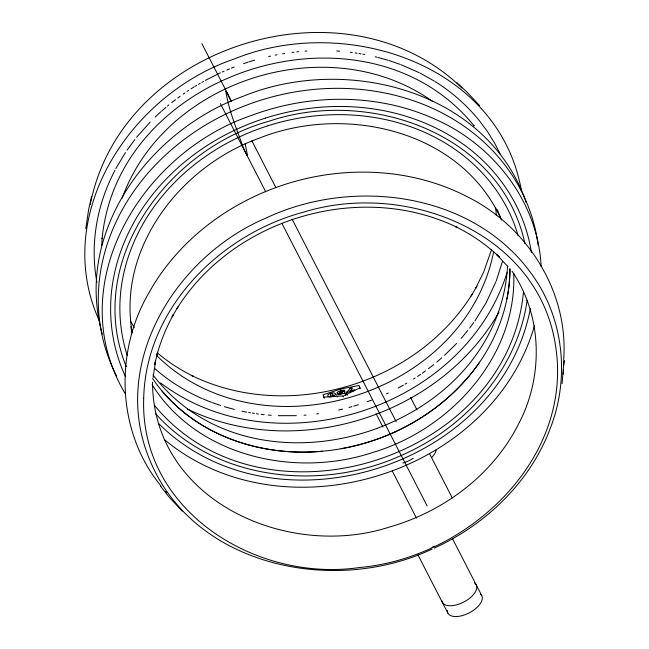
<?xml version="1.0" encoding="UTF-8"?>
<svg xmlns="http://www.w3.org/2000/svg" width="649" height="649" viewBox="0 0 649 649"><rect width="100%" height="100%" fill="white"/><g stroke="black" fill="none" stroke-linecap="round" stroke-linejoin="round"><path stroke-width="0.97" d="M507.559 266.22C497.897 432.372 254.14 507.421 153.01 374.968M563.648 359.562C568.8 292.018 527.337 226.639 467.523 196.866C408.286 166.112 336.287 164.984 274.3 188.121C222.356 207.38 176.057 243.983 148.994 292.715C114.127 352.018 116.747 432.396 161.147 486.158M562.066 383.681L564.062 360.325L563.762 364.86M101.682 245.492L102.161 238.126L102.104 238.8C118.077 68.721 366.523 -7.163 474.2 125.979L473.778 125.452M563.186 374.262L563.47 369.8M523.386 292.869C506.788 460.79 261.815 536.301 154.34 405.203M85.814 228.732L88.572 209.927L91.509 196.663M153.115 377.637L155.59 360.714L154.705 364.633L157.537 352.293L156.669 356.123C160.441 341.739 166.087 327.883 173.259 314.87L172.09 316.834L177.867 307.009L176.763 308.883C233.364 217.894 361.25 180.479 457.691 227.621L455.647 226.655C471.604 234.5 486.409 244.689 499.268 256.98L496.339 254.246L508.029 266.731M332.994 395.111L332.953 395.249A1.696 0.527 -14.1 0 1 332.815 395.436C329.919 397.61 329.457 392.564 332.588 393.984A13.191 4.121 -14.1 0 1 332.961 395.071M527.142 300.227C518.235 364.186 472.902 418.792 416.593 448.102A205.433 176.844 -17.1 0 1 398.437 456.742C319.113 491.423 215.476 480.292 155.784 413.932M344.83 392.142L345.593 395.127M90.3 204.557L90.592 203.032M493.735 251.301C465.625 395.452 261.312 458.786 156.652 355.579M530.371 308.648C499.73 467.856 273.837 538.135 158.583 423.505M90.941 201.352L91.736 197.685M352.091 388.232L351.823 388.97M344.911 391.639L344.919 391.623A3.05 0.949 -14.1 0 0 344.927 391.534M91.963 196.777C128.478 42.307 347.84 -23.064 461.934 88.029M349.389 389.246L347.84 391.185M502.431 261.571L496.29 280.806M491.528 249.695L483.7 271.963L475.741 288.124L476.91 286.16L471.133 295.985L472.237 294.102C415.636 385.1 287.75 422.515 191.301 375.373L193.353 376.331C180.617 370.027 168.537 362.337 157.691 353.129M534.525 325.547C491.869 474.589 283.402 538.857 164.254 439.462M507.039 272.653C463.994 409.706 274.916 469.349 160.49 382.902M122.182 198.099C165.162 78.894 329.546 27.915 432.64 101.455M495.917 281.674L486.223 302.596L474.898 320.955M342.421 392.629L342.429 392.596A2.109 0.657 -14.1 0 0 342.396 392.807M114.938 170.403C96.952 204.435 89.676 244.462 96.977 282.453M115.83 168.602L125.419 152.547M499 312.031C439.608 416.463 295.798 461.171 187.52 409.13M351.726 389.132L350.355 390.536M127.042 150.219L134.878 139.511M469.657 328.11L473.729 322.545M461.171 338.47L467.84 330.333M136.615 137.247L150.187 122.012M456.709 343.345L444.573 355.311M349.43 388.597L350.038 388.427A3.415 1.063 -14.1 0 1 350.33 388.353L350.501 388.305M346.712 391.931L346.882 391.826A2.239 0.698 -14.1 0 0 347.126 391.68L347.767 391.242M155.143 117.055L161.033 111.571M441.774 357.85L436.712 362.15M354.816 390.447L353.94 390.674A3.342 1.047 -14.1 0 0 353.429 390.787L353.08 390.885A10.579 3.302 -14.1 0 1 352.366 391.079L350.995 391.428M161.747 110.963L166.006 107.32M167.426 106.103L168.854 104.887M350.136 390.706L350.16 390.69A2.531 0.787 -14.1 0 1 349.941 390.852L350.338 390.844A3.537 1.103 -14.1 0 1 350.906 390.69L351.06 390.649A8.405 2.628 -14.1 0 0 351.482 390.544M433.783 364.576L428.47 368.64M171.815 102.574L175.514 99.678M337.959 394.113L338.478 393.959A6.222 1.939 -14.1 0 0 338.908 393.854M422.312 373.207L425.387 370.92M177.761 97.975L180.073 96.328M183.148 94.137L184.681 93.042M342.469 391.85L342.494 391.826A1.631 0.511 -14.1 0 1 341.163 392.353A1.46 0.454 -14.1 0 1 340.839 392.45L341.049 393.278M413.478 379.048L415.092 377.994M417.51 376.412L420.739 374.303M187.042 91.46L188.632 90.43M191.017 88.881L194.205 86.82M195.057 86.325L196.769 85.335M198.48 84.354L200.192 83.364M201.912 82.374L203.624 81.393M205.335 80.403L220.384 72.793M342.575 391.777L343.143 391.639A3.058 0.957 -14.1 0 1 343.402 391.582L344.497 391.347M398.153 388.094L403.337 385.125M405.065 384.135L406.793 383.145M359.505 386.707L359.895 387.867L344.359 395.436M342.331 392.969L342.145 393.026A5.646 1.76 -14.1 0 1 341.901 393.075A2.369 0.738 -14.1 0 0 341.415 393.197L341.342 393.213A5.354 1.671 -14.1 0 1 341.009 393.302L340.944 393.326M386.504 393.862L388.297 392.978M434.4 548.04C486.142 524.384 530.452 481.801 550.449 427.91C569.27 379.365 564.224 321.79 534.744 278.494C477.299 192.785 354.135 175.92 265.035 218.502C176.869 256.201 111.206 360.779 148.102 455.76C189.695 565.969 333.099 596.106 431.999 549.103M343.272 395.914L323.956 397.18L323.34 395.371M342.161 392.556L342.161 392.556A2.839 0.884 -14.1 0 1 341.642 392.759A3.821 1.193 -14.1 0 1 337.488 393.375M222.218 72.023L224.051 71.252M226.801 70.092L229.551 68.932M231.385 68.161L234.135 67.001M367.01 401.78L371.739 400.1M243.537 63.699L248.243 62.044M359.822 388.451L359.075 385.474L340.611 389.043L323.137 394.787L323.827 397.537M342.688 391.274L344.213 390.82M249.159 61.777L254.684 60.146M349.121 407.45L351.936 406.631M353.81 406.087L358.499 404.733M352.001 387.899L352.156 387.932A3.423 1.071 -14.1 0 0 352.107 388.086M338.973 393.838L339.597 393.675M340.555 394.146L341.463 393.911M350.752 388.24L351.255 388.11A3.002 0.941 -14.1 0 1 351.507 388.045L351.523 388.045M351.831 390.455L352.521 390.268M340.352 394.203L340.246 394.227A7.877 2.458 -14.1 0 1 339.76 394.349A3.732 1.168 -14.1 0 0 339.046 394.535L338.291 394.746M350.663 388.264L351.085 388.151M340.19 393.521L340.871 393.343M352.78 390.203L354.581 389.733M341.763 393.829L344.676 393.075M350.866 391.461L349.503 391.818A10.425 3.253 -14.1 0 1 348.773 392.004L348.424 392.093A3.067 0.957 -14.1 0 0 347.896 392.239L346.907 392.491M347.085 394.925L346.639 393.797M341.447 390.617L340.141 390.958A3.853 1.201 -14.1 0 0 337.091 393.197M338.705 410.014L342.51 409.138M341.528 390.593L341.804 390.536A5.5 1.72 -14.1 0 1 342.169 390.463A3.61 1.128 -14.1 0 1 344.595 390.317A2.052 0.641 -14.1 0 1 344.83 390.414L344.846 390.438M268.613 56.52L270.495 56.13M275.192 55.173L277.066 54.792M282.729 53.802L284.619 53.502M316.704 413.932L318.627 413.681M292.115 52.415L293.956 52.196M296.731 51.863L298.581 51.644M347.012 394.949A5.744 5.452 -19.2 0 0 346.899 394.738L346.444 394.519A2.004 1.898 -18 0 0 346.136 394.397L346.136 394.397M341.431 392.394L341.382 392.953M304.105 415.238L306.052 415.068M305.054 51.125L306.904 50.979M296.317 415.668L278.259 415.685M340.814 392.45L340.433 392.467M268.215 415.084L271.225 415.287M336.661 50.955L339.597 51.19M261.239 414.354L264.224 414.67M350.322 52.269L352.261 52.504M248.648 412.488L250.579 412.78M252.51 413.08L254.44 413.372M256.379 413.664L258.31 413.957M355.165 52.869L357.088 53.194M359.002 53.51L360.917 53.835M362.84 54.159L364.754 54.475M346.469 393.756L346.031 393.667M341.228 391.42L341.674 392.28M345.876 393.635L345.414 393.537M241.996 411.133L246.734 412.139M375.171 56.771L377.061 57.185M337.626 393.31L337.399 393.221A4.494 1.403 -14.1 0 1 337.277 393.156M224.23 406.655L234.427 409.462M377.986 57.453L388.167 60.316M346.014 394.357L345.536 394.194M212.474 402.704L220.595 405.471M389.092 60.576L399.906 64.308M202.837 398.843L211.574 402.396M400.806 64.624L419.392 72.769M201.969 398.494C184.876 390.949 168.781 381.012 154.819 368.567M347.466 394.827L347.369 394.779A5.93 1.85 -14.1 0 1 347.199 394.689L347.158 394.657A4.924 1.541 -14.1 0 0 346.242 394.332M420.292 73.207L434.197 81.011M435.057 81.523C451.907 92.077 467.02 105.373 479.514 120.86L487.488 131.609L494.562 142.975L500.306 154.178M345.43 393.708L345.795 394.016A2.004 1.898 -19.8 0 1 346.031 394.251M456.774 82.577L466.696 91.801L479.652 105.641M182.304 511.185L169.348 497.345L160.701 486.409M165.422 491.301L166.671 492.753M246.782 154.884L247.545 155.573L245.176 143.713M512.02 271.209C542.256 315.333 543.602 375.414 519.338 422.491C494.019 473.932 444.533 511.217 389.935 526.891C288.326 560.241 152.896 501.06 152.515 382.18M152.117 384.695C197.158 456.523 294.638 478.126 372.039 452.71C449.514 430.019 516.92 357.177 513.757 273.334M134.302 327.607L130.546 321.206M125.265 393.805C60.389 284.935 141.855 152.288 251.844 115.303C310.725 93.367 378.456 93.205 435.974 119.594C493.857 145.214 538.272 202.431 541.136 266.674M410.574 397.415L416.983 409.884M429.395 453.408L452.231 497.848M201.863 43.588L231.474 101.203M251.828 140.817L275.89 187.626M292.082 219.135L396.182 421.688M452.491 538.678L481.761 595.636M220.376 103.613L265.717 191.828M281.909 223.337L427.18 506.009M376.047 413.656L382.918 427.018M392.256 470.963L416.463 518.064M417.964 554.919L442.229 602.134M442.31 602.296L447.851 613.078M501.474 220.019C461.455 129.832 344.327 103.694 258.407 138.513C180.722 166.428 117.12 247.853 132.258 332.872M125.452 376.517C114.686 353.405 109.705 327.688 110.752 302.223A211.282 181.882 -17.1 0 1 115.279 269.879A213.919 184.154 -17.1 0 1 211.152 142.991A211.98 182.483 -17.1 0 1 265.514 118.102M99.273 320.679C50.752 214 131.431 93.61 234.459 58.929C344.132 14.164 499.892 63.367 521.561 191.617M231.02 101.56L226.574 91.817A17.336 1.33 65.4 0 0 225.779 91.258M126.304 366.701C83.664 261.701 167.986 149.019 269.116 121.209C368.194 87.477 501.255 133.126 524.952 243.7M242.58 145.684C236.236 127.877 228.764 110.119 225.828 91.363M526.258 202.634C487.626 90.073 345.479 54.338 243.14 96.295C149.343 129.897 73.524 232.512 102.315 334.13M127.22 355.401C121.679 338.153 119.27 319.925 120 301.826A201.904 173.81 -17.1 0 1 124.332 270.909A204.565 176.098 -17.1 0 1 216.012 149.562A202.618 174.427 -17.1 0 1 267.972 125.776M518.007 235.465C508.013 200.054 484.268 169.308 454.024 148.694A201.993 173.891 -17.1 0 0 425.622 132.777A204.549 176.09 -17.1 0 0 267.964 125.744M359.895 387.867L360.138 388.824M343.021 396.028L343.264 396.977M340.611 389.043L341.114 391.055M339.841 391.996L340.108 393.083M323.956 397.18L324.192 398.145M531.369 252.599C524.814 207.712 497.402 167.296 460.076 142.074A211.371 181.963 -17.1 0 0 430.36 125.427A213.91 184.146 -17.1 0 0 265.506 118.077M495.747 207.899L496.315 215.298M132.055 332.296A194.903 167.783 -17.1 0 1 130.806 326.723M341.147 448.71A195.122 167.969 -17.1 0 0 359.627 444.614A192.412 165.633 -17.1 0 0 395.233 431.845A192.42 165.649 -17.1 0 1 359.627 444.606A195.219 168.059 -17.1 0 1 341.147 448.71A194.513 167.442 -17.1 0 1 322.448 451.225A191.99 165.276 -17.1 0 1 303.708 452.134A191.009 164.432 -17.1 0 1 285.114 451.388A194.968 167.84 -17.1 0 1 215.655 432.518A190.741 164.197 -17.1 0 1 186.271 414.265A194.935 167.815 -17.1 0 1 162.007 390.974A192.404 165.633 -17.1 0 1 152.572 378.497M162.007 390.974A194.903 167.783 -17.1 0 0 186.271 414.273A191.155 164.554 -17.1 0 0 215.646 432.534A194.943 167.815 -17.1 0 0 285.122 451.371A189.792 163.386 -17.1 0 0 303.708 452.134A191.536 164.887 -17.1 0 0 322.448 451.225M479.603 362.215A189.792 163.386 -17.1 0 1 468.724 376.477A191.155 164.554 -17.1 0 0 479.603 362.215A194.83 167.726 -17.1 0 0 496.631 331.534A194.846 167.734 -17.1 0 0 506.901 299.011A191.049 164.465 -17.1 0 0 509.319 282.453A194.019 167.02 -17.1 0 0 509.919 268.662A193.313 166.412 -17.1 0 1 509.327 282.453A189.792 163.386 -17.1 0 1 506.901 299.002M497.191 209.538A192.412 165.633 -17.1 0 1 500.655 217.934M116.65 376.006A223.134 192.088 -17.1 0 1 261.88 99.857A223.134 192.088 -17.1 0 1 538.126 245.29M242.564 145.652A15.884 1.217 65.4 0 0 244.47 150.219L245.598 152.685A8.348 0.641 65.4 0 0 246.839 155.014M337.31 394.722A154.413 134.002 -69.1 0 1 336.223 395.111M347.45 392.191A154.413 137.117 36.5 0 1 346.29 392.385M341.26 391.217A1.355 0.422 -14.1 0 1 342.266 391.258M340.863 392.369A1.874 0.584 -14.1 0 1 339.962 392.256M339.857 391.947A1.874 0.584 -14.1 0 1 341.139 391.193M339.914 391.672A1.444 0.462 -3 0 1 340.425 391.428M337.391 396.863A4.876 1.525 -14.1 0 1 337.731 396.563M341.991 392.507A0.99 0.836 -18.5 0 1 342.169 392.694M436.177 450.008A19.072 9.589 -27.2 0 1 431.885 457.277M474.46 582.907A19.072 9.589 -27.2 0 1 464.4 601.704A19.072 9.589 -27.2 0 1 441.791 600.625M480.633 594.192A19.072 9.589 -27.2 0 1 468.489 613.24A19.072 9.589 -27.2 0 1 447.291 610.458M434.506 546.125A19.072 9.589 -27.2 0 1 432.039 547.253M413.316 458.251A20.533 10.327 -27.2 0 1 402.826 463.061M143.697 398.251C139.632 511.144 256.631 582.656 359.538 567.518C467.418 558.059 574.024 459.524 555.463 345.179C537.916 231.352 404.919 180.738 304.008 212.036C220.125 234.216 145.782 308.316 143.697 398.251M335.671 394.235C335.176 396.15 327.153 398.64 327.64 395.063C329.238 393.627 334.535 391.225 335.671 394.268M395.225 431.828A193.507 166.582 -17.1 0 0 468.683 376.452A193.094 166.225 -17.1 0 1 395.209 431.788"/></g></svg>
